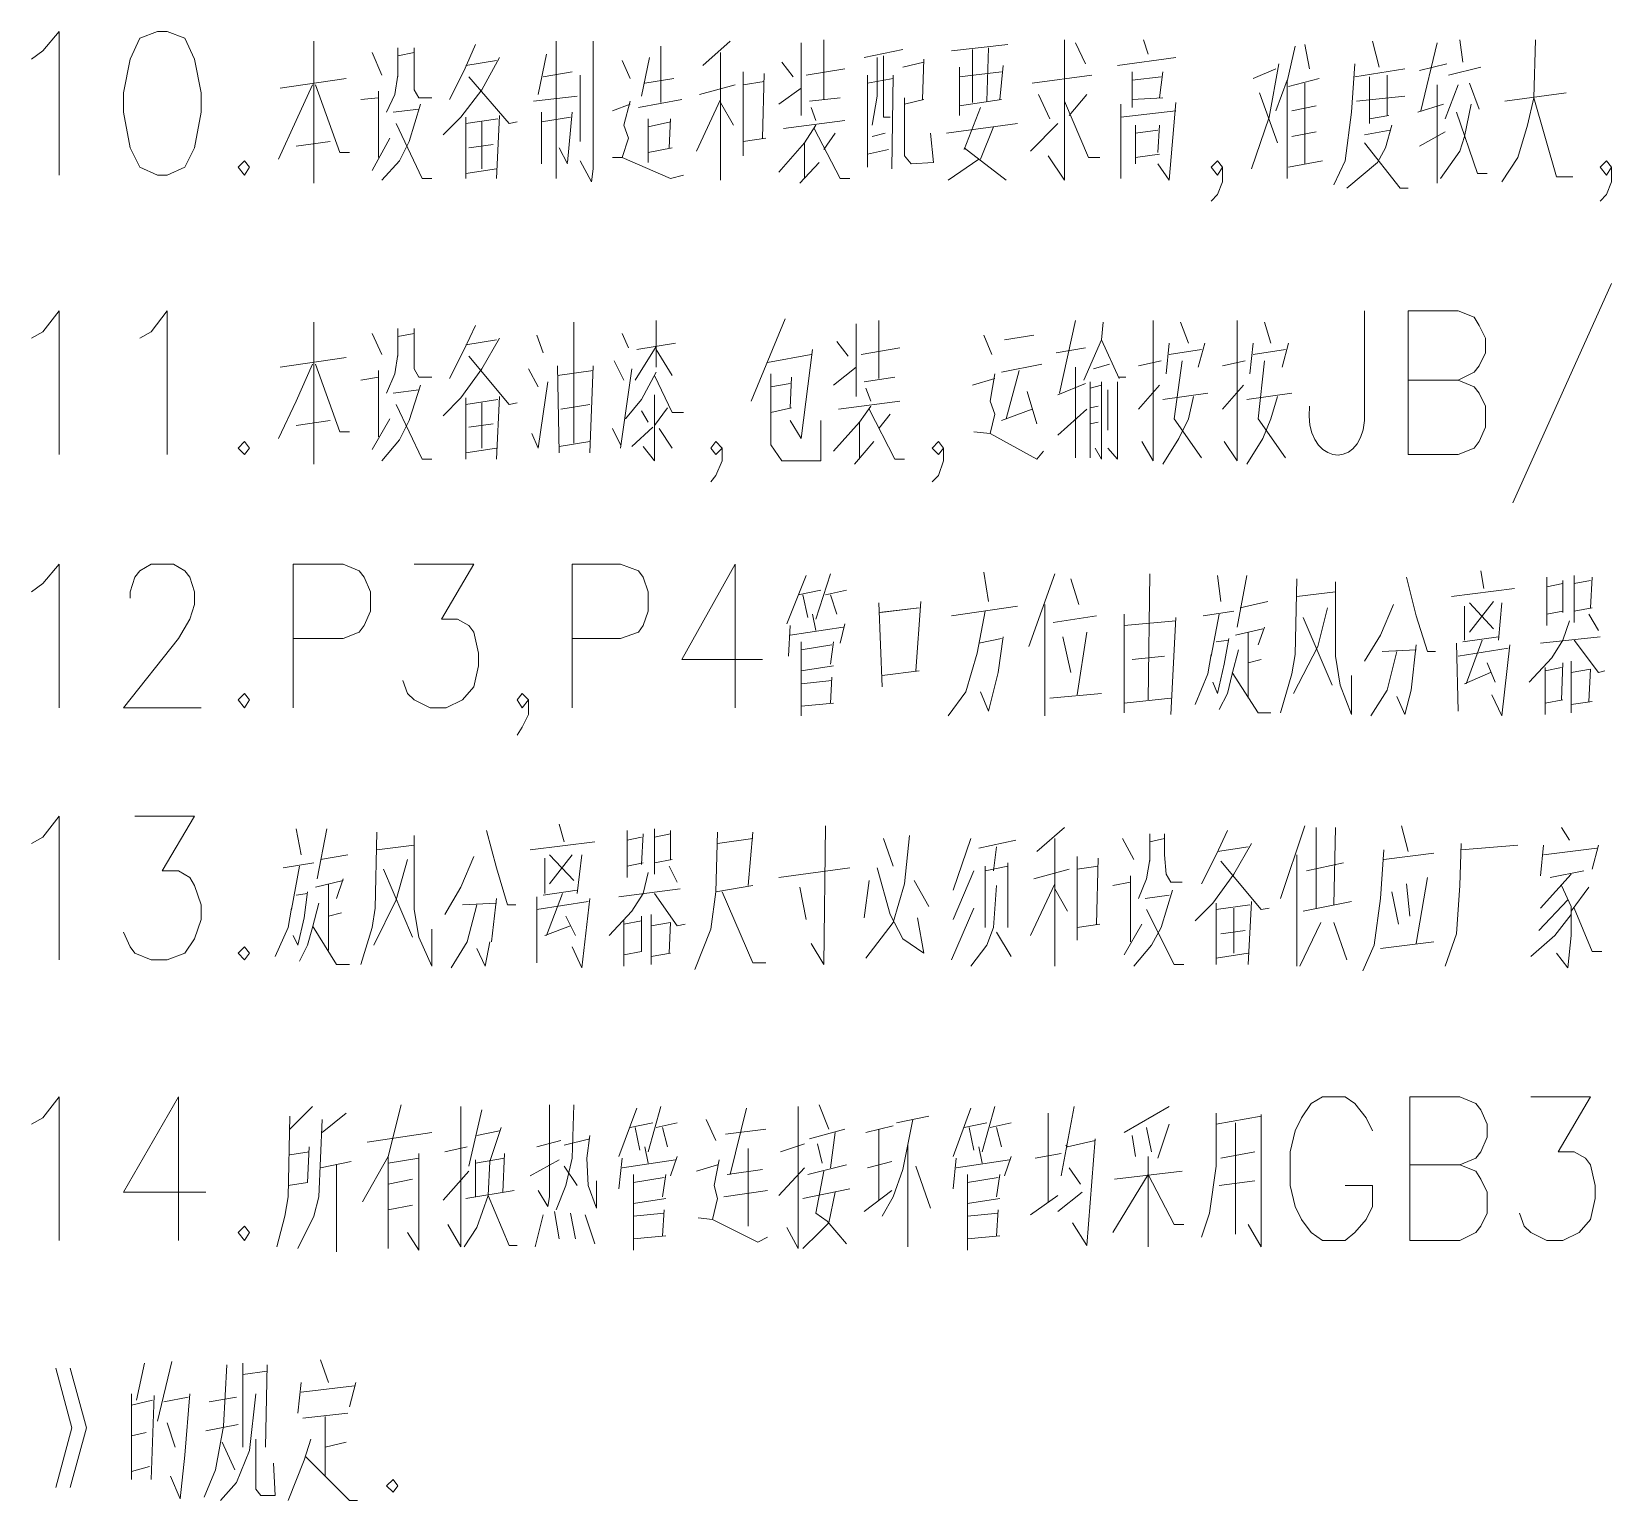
# Model space of a CAD drawing. Header units: millimetres. Extents: x 0 to 1648, y 27 to 2331.
# Drawn here: x 824 to 1000.3, y 1664.9 to 1828.7 of the extents above; entities that cross this region are included whole.
import ezdxf

# ---------------------------------------------------------------- set-up
doc = ezdxf.new("R2010")
doc.units = ezdxf.units.MM
doc.layers.add('1', color=7, linetype='Continuous')

msp = doc.modelspace()

# ---------------------------------------------------------------- linework, layer by layer
at = {"layer": '1', "color": 0, "lineweight": 5}
for points in [[(824.04, 1825.611732), (825.3, 1826.511732), (827.1, 1828.671732), (827.1, 1812.651732)], [(838.08, 1828.671732), (836.1, 1827.951732), (835.02, 1825.611732), (834.3, 1821.831732), (834.3, 1819.671732), (835.02, 1815.711732), (836.1, 1813.551732), (838.08, 1812.651732), (839.16, 1812.651732), (841.14, 1813.551732), (842.22, 1815.711732), (842.94, 1819.671732), (842.94, 1821.831732), (842.22, 1825.611732), (841.14, 1827.951732), (839.16, 1828.671732), (838.08, 1828.671732)], [(855.54, 1827.591732), (855.54, 1811.751732)], [(882.54, 1827.591732), (882.54, 1812.291732)], [(886.68, 1827.591732), (886.68, 1813.371732), (886.5, 1811.931732), (885.24, 1814.271732)], [(898.92, 1824.891732), (901.98, 1827.591732)], [(909.9, 1827.411732), (909.9, 1819.311732)], [(912.42, 1827.771732), (912.42, 1821.111732)], [(939.24, 1827.771732), (939.24, 1812.111732), (937.44, 1814.811732)], [(940.5, 1827.411732), (941.58, 1825.071732)], [(948.06, 1827.771732), (948.6, 1826.151732)], [(973.62, 1827.591732), (974.34, 1824.711732)], [(980.82, 1827.411732), (979.02, 1819.851732)], [(983.34, 1827.771732), (983.7, 1825.251732)], [(991.8, 1827.771732), (991.62, 1821.291732)], [(862.02, 1826.331732), (863.1, 1823.811732)], [(864.9, 1826.871732), (864.9, 1823.631732)], [(864.9, 1825.971732), (866.7, 1826.331732)], [(866.7, 1826.871732), (866.7, 1824.531732), (866.7, 1822.191732), (867.24, 1821.291732), (868.68, 1821.291732)], [(876.24, 1825.791732), (874.26, 1822.191732), (871.92, 1819.131732), (869.94, 1817.151732)], [(873.54, 1827.231732), (872.28, 1824.351732)], [(881.46, 1826.151732), (880.56, 1821.651732)], [(892.98, 1825.791732), (892.08, 1821.471732)], [(894.24, 1827.051732), (894.24, 1820.751732)], [(900.9, 1826.331732), (900.9, 1812.111732)], [(916.92, 1825.791732), (921.24, 1826.691732)], [(918.36, 1825.791732), (918.36, 1821.471732), (917.82, 1818.231732)], [(919.08, 1825.971732), (919.08, 1819.131732)], [(926.64, 1826.511732), (932.94, 1827.231732)], [(928.98, 1820.751732), (928.98, 1826.691732)], [(930.78, 1826.871732), (930.6, 1820.931732)], [(945.18, 1824.891732), (951.66, 1825.791732)], [(964.98, 1827.051732), (964.08, 1823.091732)], [(966.06, 1827.231732), (966.6, 1824.531732)], [(872.28, 1824.351732), (870.66, 1821.111732)], [(872.46, 1824.891732), (875.88, 1825.431732)], [(881.1, 1823.631732), (884.34, 1824.171732)], [(889.92, 1825.431732), (890.82, 1823.451732)], [(903.42, 1824.171732), (903.42, 1814.811732)], [(905.58, 1816.791732), (905.76, 1823.991732)], [(907.74, 1825.251732), (909, 1823.631732)], [(910.44, 1823.811732), (914.76, 1824.531732)], [(921.24, 1824.711732), (923.58, 1825.251732)], [(923.58, 1825.611732), (923.4, 1821.111732)], [(927.54, 1824.711732), (927.54, 1819.311732)], [(927.54, 1823.631732), (932.22, 1824.171732)], [(932.4, 1824.891732), (932.04, 1821.111732)], [(946.8, 1824.171732), (946.8, 1820.211732)], [(950.22, 1824.171732), (949.86, 1821.291732)], [(963.18, 1825.071732), (962.1, 1819.131732), (960.12, 1813.371732)], [(960.3, 1823.451732), (962.82, 1824.531732)], [(971.64, 1825.071732), (971.28, 1819.671732), (970.56, 1814.271732), (969.3, 1811.571732)], [(971.64, 1823.631732), (977.22, 1824.531732)], [(978.84, 1824.351732), (981.9, 1825.071732)], [(982.08, 1823.811732), (985.68, 1824.711732)], [(855.36, 1822.731732), (853.56, 1818.771732), (851.58, 1814.451732)], [(851.76, 1822.371732), (859.14, 1823.451732)], [(855.72, 1822.731732), (858.42, 1815.171732), (859.5, 1815.171732)], [(864.9, 1823.811732), (864.54, 1821.651732), (863.64, 1819.671732)], [(872.82, 1823.631732), (877.32, 1818.411732), (878.22, 1818.591732)], [(885.24, 1823.811732), (885.24, 1816.431732)], [(892.44, 1822.911732), (895.68, 1823.451732)], [(902.52, 1822.731732), (898.56, 1821.651732)], [(905.76, 1823.091732), (903.42, 1822.731732)], [(907.38, 1820.571732), (909.9, 1822.371732)], [(917.28, 1823.811732), (917.28, 1813.551732)], [(917.28, 1822.911732), (920.16, 1823.451732)], [(920.16, 1823.811732), (919.98, 1813.371732)], [(935.64, 1822.911732), (942.3, 1823.811732)], [(946.8, 1823.271732), (950.04, 1823.631732)], [(962.82, 1819.851732), (964.08, 1823.271732), (964.08, 1812.291732)], [(964.26, 1822.551732), (967.68, 1823.451732)], [(966.06, 1822.911732), (966.06, 1813.911732)], [(973.26, 1823.631732), (973.26, 1818.411732)], [(975.24, 1819.311732), (975.24, 1823.811732)], [(980.82, 1822.731732), (980.82, 1811.751732)], [(983.16, 1822.731732), (981.72, 1818.951732)], [(984.42, 1822.911732), (985.5, 1820.031732)], [(862.74, 1821.291732), (860.76, 1821.111732)], [(862.74, 1814.631732), (862.74, 1822.011732)], [(867.42, 1820.571732), (866.16, 1816.431732)], [(880.02, 1820.931732), (884.88, 1821.471732)], [(888.84, 1819.851732), (890.82, 1820.571732)], [(890.82, 1820.931732), (890.1, 1818.231732)], [(891.72, 1820.211732), (896.58, 1821.111732)], [(898.2, 1815.351732), (900.9, 1821.111732)], [(900.9, 1820.751732), (902.34, 1818.231732)], [(910.8, 1820.931732), (914.22, 1821.291732)], [(921.42, 1821.291732), (921.42, 1814.811732), (922.14, 1813.911732)], [(923.58, 1821.111732), (921.42, 1820.571732)], [(932.22, 1821.111732), (927.54, 1820.391732)], [(937.62, 1818.951732), (936.36, 1821.651732)], [(939.24, 1820.931732), (941.94, 1814.631732), (943.2, 1814.631732)], [(941.76, 1821.651732), (939.78, 1819.311732)], [(945.54, 1820.571732), (945.54, 1812.291732)], [(946.8, 1821.111732), (950.22, 1821.291732)], [(951.66, 1820.751732), (950.94, 1812.111732), (949.68, 1813.911732)], [(961.02, 1821.831732), (963, 1816.251732)], [(967.32, 1820.391732), (964.62, 1819.851732)], [(971.82, 1820.931732), (977.22, 1821.471732)], [(978.66, 1819.671732), (981.54, 1820.571732)], [(984.6, 1820.571732), (983.88, 1816.971732), (983.34, 1815.351732), (981.18, 1812.291732)], [(991.62, 1821.291732), (990.9, 1818.231732), (989.82, 1814.631732), (988.02, 1811.931732)], [(995.22, 1821.831732), (988.38, 1820.931732)], [(991.62, 1821.291732), (994.14, 1812.471732), (995.94, 1812.471732)], [(864.36, 1819.671732), (867.24, 1820.031732)], [(872.46, 1819.131732), (872.46, 1812.291732)], [(872.46, 1818.411732), (876.06, 1818.951732)], [(874.26, 1818.591732), (874.26, 1813.371732)], [(876.24, 1819.311732), (875.88, 1812.291732)], [(880.92, 1819.671732), (880.92, 1813.911732)], [(880.92, 1818.591732), (884.16, 1819.131732)], [(884.34, 1819.671732), (883.8, 1814.091732)], [(892.8, 1818.951732), (892.8, 1814.091732)], [(895.32, 1818.591732), (892.8, 1818.051732)], [(895.14, 1815.711732), (895.32, 1818.951732)], [(907.92, 1817.871732), (914.76, 1818.771732)], [(910.98, 1820.211732), (911.52, 1818.771732)], [(919.08, 1819.131732), (919.8, 1819.131732)], [(929.88, 1820.211732), (928.08, 1815.531732)], [(945.54, 1819.131732), (951.66, 1819.851732)], [(973.26, 1818.951732), (975.42, 1819.311732)], [(982.98, 1819.671732), (985.32, 1812.831732), (986.4, 1812.831732)], [(864.72, 1818.411732), (867.6, 1812.291732), (868.68, 1812.291732)], [(890.1, 1818.231732), (890.64, 1816.791732), (889.92, 1814.631732), (895.32, 1812.291732), (896.76, 1812.651732)], [(911.52, 1818.231732), (910.26, 1816.251732), (907.38, 1813.011732)], [(911.34, 1817.871732), (914.22, 1812.291732), (915.3, 1812.291732)], [(913.68, 1817.331732), (912.42, 1815.531732)], [(917.82, 1816.971732), (919.26, 1817.331732)], [(922.14, 1813.911732), (924.66, 1814.091732), (924.3, 1817.331732)], [(926.1, 1817.331732), (934.02, 1818.411732)], [(931.32, 1818.051732), (929.88, 1814.451732)], [(935.46, 1815.351732), (938.52, 1818.411732)], [(947.16, 1818.231732), (947.16, 1813.911732)], [(947.16, 1817.331732), (949.68, 1817.691732)], [(949.86, 1818.231732), (949.68, 1815.171732)], [(964.62, 1816.971732), (967.32, 1817.511732)], [(970.74, 1811.211732), (974.16, 1814.091732), (975.06, 1815.711732), (975.78, 1818.231732)], [(972.72, 1817.151732), (975.6, 1817.691732)], [(978.84, 1815.891732), (981.72, 1817.511732)], [(853.56, 1815.891732), (857.34, 1816.431732)], [(864, 1816.791732), (862.02, 1813.191732)], [(863.1, 1812.111732), (865.08, 1814.271732), (866.16, 1816.431732)], [(872.82, 1815.711732), (875.52, 1816.071732)], [(883.8, 1813.911732), (882.9, 1815.711732)], [(892.8, 1815.171732), (895.5, 1815.711732)], [(903.42, 1816.431732), (905.94, 1816.791732)], [(910.26, 1816.251732), (910.26, 1812.291732)], [(917.28, 1814.991732), (919.62, 1815.531732)], [(928.08, 1815.711732), (932.76, 1812.111732)], [(972.72, 1816.251732), (976.68, 1811.211732), (977.58, 1811.211732)], [(847.8, 1814.271732), (847.08, 1813.551732), (847.8, 1812.651732), (848.34, 1813.551732), (847.8, 1814.271732)], [(875.88, 1813.371732), (872.46, 1812.831732)], [(888.84, 1814.631732), (889.92, 1814.631732)], [(909.72, 1811.751732), (911.88, 1814.091732)], [(929.7, 1814.451732), (926.28, 1812.111732)], [(947.16, 1814.631732), (949.86, 1814.991732)], [(956.88, 1813.551732), (956.34, 1812.651732), (955.62, 1813.551732), (956.34, 1814.271732), (956.88, 1813.551732), (956.88, 1811.931732), (956.34, 1810.491732), (955.62, 1809.771732)], [(964.26, 1813.551732), (968.04, 1814.271732)], [(1000.26, 1813.551732), (999.72, 1812.651732), (999, 1813.551732), (999.72, 1814.271732), (1000.26, 1813.551732), (1000.26, 1811.931732), (999.72, 1810.491732), (999, 1809.771732)], [(1000.26, 1800.591732), (989.28, 1776.111732)], [(824.04, 1794.471732), (825.3, 1795.191732), (827.1, 1797.531732), (827.1, 1781.511732)], [(836.1, 1794.471732), (837.36, 1795.191732), (839.16, 1797.531732), (839.16, 1781.511732)], [(977.58, 1781.511732), (977.58, 1797.531732), (983.16, 1797.531732), (984.96, 1796.811732), (985.5, 1795.911732), (986.22, 1794.471732), (986.22, 1792.851732), (985.5, 1791.411732), (984.96, 1790.691732), (983.16, 1789.791732), (977.58, 1789.791732)], [(855.54, 1796.271732), (855.54, 1780.431732)], [(873.54, 1795.911732), (872.28, 1793.211732)], [(884.52, 1796.271732), (884.52, 1782.771732)], [(893.7, 1796.451732), (893.7, 1791.231732)], [(908.1, 1796.631732), (904.32, 1787.451732)], [(916.02, 1796.091732), (916.02, 1787.991732)], [(918.54, 1796.451732), (918.54, 1789.971732)], [(938.7, 1788.351732), (940.5, 1796.451732)], [(943.56, 1796.271732), (943.38, 1794.291732), (941.4, 1789.791732)], [(949.14, 1796.451732), (949.14, 1780.791732), (947.88, 1782.951732)], [(952.2, 1796.271732), (953.1, 1793.931732)], [(958.5, 1796.451732), (958.5, 1780.791732), (957.06, 1782.951732)], [(961.56, 1796.271732), (962.28, 1793.931732)], [(862.02, 1795.011732), (863.1, 1792.671732)], [(864.9, 1795.551732), (864.9, 1792.491732)], [(864.9, 1794.651732), (866.7, 1795.011732)], [(866.7, 1795.551732), (866.7, 1793.391732), (866.7, 1791.051732), (867.24, 1790.151732), (868.68, 1790.151732)], [(876.24, 1794.471732), (874.26, 1791.051732), (871.92, 1787.811732), (869.94, 1785.831732)], [(872.46, 1793.751732), (875.88, 1794.291732)], [(880.38, 1794.831732), (881.1, 1792.851732)], [(889.92, 1795.011732), (890.64, 1793.391732)], [(891.54, 1793.211732), (895.86, 1793.931732)], [(913.86, 1794.111732), (915.12, 1792.491732)], [(930.24, 1794.831732), (931.14, 1792.671732)], [(932.58, 1794.291732), (935.82, 1794.831732)], [(943.38, 1794.291732), (945.36, 1789.971732)], [(950.94, 1793.931732), (950.58, 1790.511732)], [(954.9, 1793.931732), (954.18, 1791.231732)], [(960.3, 1793.931732), (959.94, 1790.511732)], [(964.26, 1793.931732), (963.54, 1791.231732)], [(851.76, 1791.231732), (859.14, 1792.311732)], [(864.9, 1792.671732), (864.54, 1790.511732), (863.64, 1788.351732)], [(872.28, 1793.211732), (870.66, 1789.971732)], [(872.82, 1792.491732), (877.32, 1787.091732), (878.22, 1787.271732)], [(893.7, 1793.571732), (891.36, 1789.791732)], [(893.7, 1793.211732), (895.5, 1790.331732)], [(906.12, 1791.771732), (910.98, 1792.671732)], [(911.16, 1793.211732), (909.9, 1783.311732), (908.64, 1785.291732)], [(916.56, 1792.671732), (920.88, 1793.391732)], [(938.34, 1792.851732), (941.58, 1793.391732)], [(950.94, 1792.671732), (954.54, 1793.211732)], [(960.3, 1792.671732), (963.9, 1793.211732)], [(855.36, 1791.591732), (853.56, 1787.451732), (851.58, 1783.311732)], [(855.72, 1791.591732), (858.42, 1784.031732), (859.5, 1784.031732)], [(862.74, 1783.491732), (862.74, 1790.871732)], [(879.48, 1791.051732), (880.56, 1789.071732)], [(882.72, 1791.411732), (882.9, 1781.691732)], [(882.72, 1790.331732), (886.68, 1790.871732)], [(886.68, 1791.411732), (886.32, 1781.691732)], [(889.02, 1791.951732), (890.1, 1789.791732)], [(891, 1791.051732), (889.74, 1782.231732)], [(893.7, 1790.691732), (892.08, 1787.631732), (890.28, 1785.471732)], [(906.48, 1790.511732), (906.48, 1782.591732), (907.74, 1780.791732), (912.06, 1780.791732), (912.06, 1785.291732)], [(913.5, 1789.251732), (916.02, 1791.231732)], [(931.5, 1790.511732), (930.96, 1787.451732), (931.5, 1786.011732), (930.96, 1783.851732)], [(932.22, 1790.691732), (936.72, 1791.591732)], [(934.2, 1790.871732), (932.76, 1785.471732)], [(940.5, 1791.231732), (940.5, 1781.151732)], [(942.48, 1791.051732), (944.28, 1791.591732)], [(947.52, 1791.411732), (950.04, 1791.951732)], [(952.38, 1791.951732), (951.48, 1785.471732), (954.54, 1781.151732)], [(956.88, 1791.411732), (959.4, 1791.951732)], [(961.56, 1791.951732), (960.84, 1785.471732), (963.9, 1781.151732)], [(862.74, 1790.151732), (860.76, 1789.791732)], [(864.36, 1788.351732), (867.24, 1788.711732)], [(867.42, 1789.251732), (866.16, 1785.291732)], [(879.84, 1783.851732), (880.56, 1782.231732), (881.64, 1789.611732)], [(893.52, 1790.331732), (895.5, 1786.191732), (896.76, 1786.191732)], [(906.48, 1789.071732), (908.64, 1789.431732)], [(908.64, 1786.731732), (908.82, 1790.151732)], [(916.92, 1789.611732), (920.34, 1790.151732)], [(917.1, 1788.891732), (917.64, 1787.451732)], [(928.98, 1789.251732), (931.5, 1789.971732)], [(938.52, 1788.171732), (941.58, 1789.431732)], [(942.12, 1789.611732), (942.12, 1781.151732)], [(942.12, 1788.891732), (943.38, 1789.251732)], [(943.38, 1789.611732), (943.38, 1780.971732), (942.66, 1782.231732)], [(945.18, 1789.611732), (945.18, 1780.971732), (944.1, 1782.231732)], [(944.1, 1788.711732), (944.1, 1784.211732)], [(945.36, 1790.151732), (946.08, 1790.151732)], [(947.52, 1786.551732), (949.86, 1789.251732)], [(956.88, 1786.551732), (959.22, 1789.251732)], [(983.16, 1789.791732), (984.96, 1789.071732), (985.5, 1788.351732), (986.22, 1786.911732), (986.22, 1784.571732), (985.5, 1782.951732), (984.96, 1782.231732), (983.16, 1781.511732), (977.58, 1781.511732)], [(864.72, 1787.091732), (867.6, 1780.971732), (868.68, 1780.971732)], [(872.46, 1787.811732), (872.46, 1780.971732)], [(872.46, 1787.091732), (876.06, 1787.631732)], [(874.26, 1787.271732), (874.26, 1782.231732)], [(876.24, 1787.991732), (875.88, 1780.971732)], [(883.08, 1786.551732), (886.32, 1787.091732)], [(893.52, 1788.171732), (893.52, 1780.791732), (892.26, 1782.411732)], [(917.64, 1786.911732), (916.38, 1785.111732), (913.5, 1781.871732)], [(914.04, 1786.551732), (920.88, 1787.451732)], [(935.1, 1788.531732), (936.18, 1784.931732)], [(942.12, 1786.731732), (943.02, 1786.911732)], [(950.22, 1787.631732), (955.26, 1788.351732)], [(953.64, 1787.991732), (953.1, 1785.471732), (952.02, 1783.311732), (950.22, 1780.431732)], [(959.58, 1787.631732), (964.62, 1788.351732)], [(963, 1787.991732), (962.28, 1785.471732), (961.38, 1783.311732), (959.58, 1780.431732)], [(853.56, 1784.751732), (857.34, 1785.291732)], [(864, 1785.471732), (862.02, 1782.051732)], [(863.1, 1780.791732), (865.08, 1783.131732), (866.16, 1785.291732)], [(892.08, 1786.371732), (892.8, 1785.111732)], [(894.96, 1786.731732), (893.52, 1784.751732)], [(906.48, 1786.191732), (908.82, 1786.731732)], [(916.38, 1785.111732), (916.38, 1780.971732)], [(917.46, 1786.551732), (920.34, 1780.971732), (921.42, 1780.971732)], [(919.8, 1786.011732), (918.54, 1784.391732)], [(932.22, 1785.291732), (935.64, 1786.551732)], [(938.52, 1783.671732), (941.76, 1786.551732)], [(942.12, 1784.931732), (943.02, 1785.111732)], [(872.82, 1784.571732), (875.52, 1784.931732)], [(888.84, 1784.391732), (889.74, 1782.591732)], [(893.34, 1784.571732), (891, 1782.411732)], [(894.06, 1784.391732), (895.5, 1782.231732)], [(929.16, 1784.031732), (930.96, 1783.851732), (936.18, 1780.971732), (936.9, 1781.871732)], [(847.8, 1782.951732), (847.08, 1782.231732), (847.8, 1781.511732), (848.34, 1782.231732), (847.8, 1782.951732)], [(875.88, 1782.231732), (872.46, 1781.691732)], [(882.9, 1782.411732), (886.32, 1782.951732)], [(901.08, 1782.231732), (900.36, 1781.511732), (899.82, 1782.231732), (900.36, 1782.951732), (901.08, 1782.231732), (901.08, 1780.791732), (900.36, 1779.171732), (899.82, 1778.451732)], [(915.84, 1780.431732), (918, 1782.951732)], [(925.74, 1782.231732), (925.2, 1781.511732), (924.48, 1782.231732), (925.2, 1782.951732), (925.74, 1782.231732), (925.74, 1780.791732), (925.2, 1779.171732), (924.48, 1778.451732)], [(824.04, 1766.211732), (825.3, 1767.111732), (827.1, 1769.271732), (827.1, 1753.251732)], [(835.02, 1765.491732), (835.02, 1766.211732), (835.56, 1767.831732), (836.1, 1768.551732), (837.36, 1769.271732), (839.88, 1769.271732), (841.14, 1768.551732), (841.68, 1767.831732), (842.22, 1766.211732), (842.22, 1764.771732), (841.68, 1763.151732), (840.42, 1760.991732), (834.3, 1753.251732), (842.94, 1753.251732)], [(853.2, 1753.251732), (853.2, 1769.271732), (858.78, 1769.271732), (860.58, 1768.551732), (861.12, 1767.831732), (861.84, 1766.211732), (861.84, 1764.051732), (861.12, 1762.431732), (860.58, 1761.711732), (858.78, 1760.991732), (853.2, 1760.991732)], [(866.7, 1769.271732), (873.36, 1769.271732), (869.76, 1763.151732), (871.56, 1763.151732), (872.82, 1762.431732), (873.36, 1761.711732), (873.9, 1759.371732), (873.9, 1757.931732), (873.36, 1755.591732), (872.1, 1754.151732), (870.3, 1753.251732), (868.5, 1753.251732), (866.7, 1754.151732), (865.98, 1754.871732), (865.44, 1756.311732)], [(884.34, 1753.251732), (884.34, 1769.271732), (889.74, 1769.271732), (891.72, 1768.551732), (892.26, 1767.831732), (892.8, 1766.211732), (892.8, 1764.051732), (892.26, 1762.431732), (891.72, 1761.711732), (889.74, 1760.991732), (884.34, 1760.991732)], [(902.52, 1769.271732), (896.58, 1758.651732), (905.58, 1758.651732)], [(902.52, 1769.271732), (902.52, 1753.251732)], [(910.44, 1768.011732), (908.28, 1762.611732)], [(913.14, 1768.191732), (911.52, 1763.151732)], [(930.24, 1768.371732), (930.78, 1765.131732)], [(938.16, 1768.191732), (935.28, 1760.091732)], [(939.96, 1767.651732), (940.86, 1764.771732)], [(948.78, 1768.191732), (948.6, 1754.151732)], [(956.34, 1768.011732), (956.7, 1765.131732)], [(959.58, 1768.011732), (958.5, 1762.251732)], [(965.16, 1767.651732), (964.98, 1759.191732), (964.62, 1757.031732), (963.36, 1752.711732)], [(977.4, 1767.831732), (978.48, 1763.511732)], [(985.68, 1768.551732), (986.04, 1766.571732)], [(993.06, 1767.831732), (993.06, 1762.431732)], [(996.12, 1762.791732), (996.12, 1768.011732)], [(998.1, 1767.831732), (997.92, 1764.411732)], [(909.54, 1765.851732), (912.06, 1766.391732)], [(910.62, 1763.331732), (910.08, 1765.851732)], [(912.6, 1765.851732), (914.94, 1766.391732)], [(913.14, 1765.851732), (913.86, 1763.691732)], [(965.16, 1765.671732), (969.48, 1766.211732)], [(969.48, 1767.291732), (969.48, 1759.011732), (970.02, 1755.771732), (971.28, 1752.531732), (971.28, 1756.851732)], [(982.44, 1765.671732), (989.46, 1766.571732)], [(993.06, 1766.751732), (994.86, 1767.111732)], [(994.86, 1767.471732), (994.86, 1763.871732)], [(996.12, 1767.111732), (997.92, 1767.471732)], [(918.54, 1764.951732), (918.9, 1755.591732)], [(918.54, 1763.871732), (923.04, 1764.411732)], [(918.72, 1763.871732), (923.04, 1764.411732)], [(922.68, 1757.391732), (923.22, 1765.131732)], [(930.42, 1764.051732), (929.52, 1759.371732), (928.26, 1755.051732), (926.28, 1752.351732)], [(926.64, 1763.511732), (934.02, 1764.591732)], [(937.08, 1764.771732), (937.08, 1752.351732)], [(954.72, 1763.511732), (958.14, 1764.051732)], [(958.86, 1764.411732), (961.92, 1765.131732)], [(964.8, 1754.871732), (967.5, 1760.091732), (968.58, 1764.411732)], [(975.96, 1764.771732), (974.52, 1761.351732), (972.72, 1758.471732)], [(983.88, 1764.591732), (983.88, 1760.811732)], [(987.12, 1765.131732), (984.42, 1761.711732)], [(984.42, 1764.951732), (987.12, 1762.071732)], [(987.66, 1760.811732), (988.02, 1764.951732)], [(994.86, 1764.051732), (993.06, 1763.691732)], [(996.12, 1764.051732), (998.1, 1764.411732)], [(908.64, 1762.431732), (908.46, 1759.011732)], [(908.64, 1761.351732), (914.58, 1762.251732)], [(911.16, 1763.691732), (911.52, 1761.891732)], [(914.76, 1762.611732), (914.22, 1760.451732)], [(937.98, 1762.791732), (942.84, 1763.511732)], [(945.9, 1763.691732), (945.9, 1752.711732)], [(945.9, 1762.431732), (951.66, 1762.971732)], [(951.66, 1763.331732), (951.12, 1752.531732)], [(956.52, 1763.691732), (955.62, 1759.011732)], [(961.56, 1762.251732), (960.84, 1760.271732)], [(965.88, 1763.331732), (969.12, 1755.771732)], [(978.48, 1763.511732), (979.74, 1759.551732), (980.64, 1759.551732)], [(995.58, 1762.971732), (994.86, 1760.811732), (993.6, 1758.831732), (991.08, 1756.131732)], [(997.74, 1763.691732), (998.82, 1761.891732)], [(909.9, 1760.631732), (909.9, 1752.351732)], [(913.5, 1760.631732), (913.14, 1758.111732)], [(929.7, 1760.451732), (932.22, 1760.991732)], [(932.4, 1761.171732), (931.86, 1757.211732), (930.78, 1752.891732), (929.88, 1755.051732)], [(939.06, 1761.171732), (939.96, 1757.211732)], [(941.76, 1761.711732), (940.68, 1754.691732)], [(957.6, 1760.991732), (957.06, 1758.111732), (956.34, 1754.871732), (955.8, 1756.131732)], [(956.16, 1760.631732), (957.6, 1760.811732)], [(958.32, 1761.351732), (961.38, 1762.071732)], [(959.76, 1761.711732), (959.76, 1755.051732)], [(982.98, 1760.451732), (983.16, 1752.891732)], [(983.7, 1760.631732), (987.66, 1761.171732)], [(985.86, 1760.811732), (984.06, 1755.951732)], [(992.34, 1760.451732), (999, 1761.171732)], [(996.12, 1760.811732), (998.82, 1757.211732), (999.54, 1757.391732)], [(909.9, 1759.731732), (913.32, 1760.271732)], [(946.8, 1758.651732), (950.4, 1759.011732)], [(955.62, 1759.191732), (955.26, 1757.031732)], [(958.68, 1759.731732), (957.96, 1757.031732), (957.42, 1754.871732), (956.52, 1753.071732)], [(976.32, 1759.551732), (975.24, 1755.231732), (973.44, 1752.351732)], [(974.7, 1759.551732), (978.48, 1759.731732)], [(978.48, 1760.271732), (977.94, 1755.231732)], [(983.16, 1759.011732), (988.74, 1759.911732)], [(988.92, 1760.271732), (988.02, 1752.351732), (986.94, 1754.691732)], [(909.9, 1757.391732), (913.5, 1757.931732)], [(918.9, 1756.851732), (923.04, 1757.391732)], [(955.26, 1757.031732), (953.82, 1753.611732)], [(957.96, 1757.211732), (960.84, 1752.711732), (962.28, 1752.711732)], [(959.76, 1758.291732), (961.2, 1758.651732)], [(983.88, 1755.951732), (986.76, 1757.211732)], [(986.4, 1758.291732), (987.3, 1756.131732)], [(992.88, 1757.391732), (994.68, 1757.751732)], [(992.88, 1757.751732), (992.88, 1752.531732)], [(994.86, 1758.291732), (994.68, 1754.151732)], [(995.76, 1752.711732), (995.76, 1758.471732)], [(997.74, 1753.971732), (997.92, 1757.571732), (995.76, 1757.211732)], [(913.32, 1756.311732), (909.9, 1755.951732)], [(913.32, 1756.671732), (913.14, 1753.791732)], [(977.94, 1755.231732), (977.22, 1752.531732), (976.32, 1754.511732)], [(847.8, 1754.871732), (847.08, 1754.151732), (847.8, 1753.251732), (848.34, 1754.151732), (847.8, 1754.871732)], [(879.48, 1754.151732), (878.76, 1753.251732), (878.22, 1754.151732), (878.76, 1754.871732), (879.48, 1754.151732), (879.48, 1752.531732), (878.76, 1751.091732), (878.22, 1750.191732)], [(913.5, 1753.791732), (909.9, 1753.431732)], [(937.62, 1754.331732), (943.38, 1754.871732)], [(951.12, 1754.331732), (945.9, 1753.791732)], [(959.76, 1755.051732), (959.76, 1754.331732)], [(992.88, 1753.791732), (994.86, 1754.151732)], [(995.76, 1753.611732), (998.1, 1753.971732)], [(824.04, 1738.131732), (825.3, 1738.851732), (827.1, 1741.191732), (827.1, 1725.171732)], [(835.56, 1741.191732), (842.22, 1741.191732), (838.62, 1735.071732), (840.42, 1735.071732), (841.68, 1734.351732), (842.22, 1733.451732), (842.94, 1731.291732), (842.94, 1729.671732), (842.22, 1727.511732), (841.14, 1725.891732), (839.16, 1725.171732), (837.36, 1725.171732), (835.56, 1725.891732), (835.02, 1726.611732), (834.3, 1728.231732)], [(853.56, 1739.751732), (854.1, 1736.871732)], [(856.98, 1739.751732), (855.9, 1734.171732)], [(862.56, 1739.391732), (862.38, 1730.931732), (862.02, 1728.771732), (860.76, 1724.631732)], [(874.8, 1739.571732), (875.88, 1735.431732)], [(882.9, 1740.291732), (883.44, 1738.311732)], [(890.46, 1739.571732), (890.46, 1734.351732)], [(893.52, 1734.711732), (893.52, 1739.751732)], [(895.32, 1739.571732), (895.32, 1736.331732)], [(900.54, 1739.391732), (900.36, 1732.731732), (899.82, 1728.591732), (898.02, 1724.091732)], [(903.96, 1733.451732), (904.5, 1739.391732)], [(912.6, 1740.111732), (912.42, 1724.631732), (910.98, 1726.971732)], [(936.18, 1737.231732), (939.24, 1739.931732)], [(957.42, 1739.571732), (956.16, 1736.871732)], [(966.06, 1740.111732), (963.36, 1732.011732)], [(967.32, 1739.931732), (967.32, 1730.931732)], [(969.3, 1731.291732), (969.48, 1739.931732)], [(976.86, 1740.111732), (977.58, 1737.231732)], [(994.68, 1739.931732), (995.58, 1738.491732)], [(862.56, 1737.411732), (866.7, 1737.951732)], [(866.7, 1739.031732), (866.7, 1730.751732), (867.24, 1727.691732), (868.68, 1724.451732), (868.68, 1728.591732)], [(879.66, 1737.411732), (886.86, 1738.311732)], [(890.46, 1738.491732), (892.08, 1738.851732)], [(892.26, 1739.211732), (892.08, 1735.791732)], [(893.52, 1738.851732), (895.32, 1739.211732)], [(904.5, 1738.671732), (900.54, 1738.131732)], [(921.96, 1739.031732), (921.42, 1733.631732), (920.16, 1729.311732), (917.1, 1725.351732)], [(919.08, 1738.671732), (920.16, 1735.611732)], [(928.8, 1738.671732), (926.82, 1732.911732)], [(929.7, 1737.591732), (933.84, 1738.491732)], [(931.68, 1737.771732), (931.32, 1735.071732)], [(938.16, 1738.671732), (938.16, 1724.451732)], [(945.72, 1738.671732), (946.98, 1736.331732)], [(948.78, 1739.211732), (948.78, 1736.151732)], [(948.78, 1738.311732), (950.4, 1738.671732)], [(950.4, 1739.211732), (950.4, 1736.871732), (950.58, 1734.711732), (951.12, 1733.811732), (952.38, 1733.811732)], [(960.12, 1738.131732), (958.14, 1734.711732), (955.8, 1731.471732), (953.82, 1729.491732)], [(956.34, 1737.231732), (959.76, 1737.771732)], [(983.52, 1738.131732), (983.34, 1733.451732), (982.98, 1728.051732), (981.72, 1724.451732)], [(983.52, 1737.411732), (989.82, 1737.951732)], [(992.7, 1737.951732), (992.34, 1734.531732)], [(992.7, 1736.871732), (998.64, 1737.591732)], [(998.82, 1737.951732), (998.1, 1735.251732)], [(852.12, 1735.431732), (855.54, 1735.971732)], [(856.26, 1736.331732), (859.32, 1736.871732)], [(862.2, 1726.791732), (864.72, 1731.831732), (865.98, 1736.331732)], [(873.36, 1736.691732), (871.92, 1733.271732), (870.12, 1730.211732)], [(881.28, 1736.511732), (881.28, 1732.551732)], [(881.82, 1736.871732), (884.52, 1733.991732)], [(884.34, 1736.871732), (881.82, 1733.631732)], [(884.88, 1732.551732), (885.42, 1736.871732)], [(892.26, 1735.971732), (890.46, 1735.611732)], [(893.52, 1735.971732), (895.5, 1736.331732)], [(932.94, 1735.971732), (932.94, 1728.771732)], [(940.68, 1736.691732), (940.68, 1727.331732)], [(942.84, 1729.131732), (943.02, 1736.511732)], [(948.78, 1736.331732), (948.42, 1734.171732), (947.52, 1732.011732)], [(956.16, 1736.871732), (954.54, 1733.631732)], [(956.7, 1736.151732), (961.2, 1730.751732), (962.1, 1730.931732)], [(965.16, 1736.871732), (965.16, 1724.451732)], [(966.24, 1735.071732), (970.38, 1735.971732)], [(974.88, 1737.411732), (974.52, 1732.011732), (973.8, 1726.791732), (972.54, 1723.911732)], [(974.88, 1736.331732), (980.46, 1737.051732)], [(853.92, 1735.611732), (853.02, 1730.751732)], [(858.78, 1734.171732), (858.06, 1732.011732)], [(863.28, 1735.251732), (866.52, 1727.691732)], [(875.88, 1735.431732), (877.14, 1731.291732), (878.04, 1731.291732)], [(892.8, 1734.891732), (892.26, 1732.551732), (891, 1730.571732), (888.48, 1727.871732)], [(895.14, 1735.611732), (896.04, 1733.811732)], [(907.38, 1734.351732), (915.3, 1735.431732)], [(918.36, 1735.431732), (919.8, 1730.211732), (921.24, 1727.511732), (923.58, 1725.891732), (922.86, 1729.851732)], [(929.16, 1735.071732), (926.82, 1729.671732)], [(930.42, 1735.611732), (930.42, 1728.771732)], [(930.42, 1735.071732), (932.94, 1735.611732)], [(939.78, 1735.251732), (935.82, 1734.171732)], [(943.02, 1735.611732), (940.68, 1735.251732)], [(946.62, 1727.151732), (946.62, 1734.531732)], [(978.48, 1726.971732), (979.74, 1734.351732)], [(995.76, 1734.711732), (992.34, 1730.931732)], [(993.42, 1734.351732), (997.2, 1735.071732)], [(854.82, 1732.731732), (854.46, 1729.851732), (853.74, 1726.791732), (853.2, 1727.871732)], [(853.56, 1732.371732), (854.82, 1732.551732)], [(855.72, 1733.271732), (858.78, 1733.991732)], [(857.16, 1733.631732), (857.16, 1726.971732)], [(881.1, 1732.371732), (884.88, 1732.911732)], [(883.26, 1732.551732), (881.46, 1727.871732)], [(889.56, 1732.191732), (896.4, 1733.091732)], [(893.52, 1732.551732), (896.04, 1728.951732), (896.94, 1729.131732)], [(900.36, 1732.731732), (904.5, 1733.451732)], [(901.08, 1732.731732), (904.5, 1724.811732), (905.94, 1724.811732)], [(910.44, 1729.671732), (909.72, 1733.271732)], [(917.46, 1733.991732), (916.92, 1729.851732)], [(922.5, 1733.991732), (924.12, 1731.111732)], [(931.68, 1733.451732), (931.32, 1728.771732), (930.6, 1726.791732), (928.8, 1724.451732)], [(935.46, 1727.871732), (938.16, 1733.631732)], [(938.16, 1733.091732), (939.6, 1730.571732)], [(946.62, 1733.811732), (944.64, 1733.451732)], [(948.24, 1732.011732), (950.94, 1732.371732)], [(951.3, 1732.911732), (950.04, 1728.771732)], [(975.78, 1732.731732), (976.5, 1729.131732)], [(977.4, 1733.631732), (977.76, 1730.031732)], [(994.68, 1733.451732), (995.76, 1731.111732)], [(995.76, 1730.571732), (997.74, 1733.271732)], [(853.02, 1730.931732), (852.66, 1728.771732)], [(856.08, 1731.471732), (855.36, 1728.771732), (854.82, 1726.791732), (853.92, 1724.991732)], [(873.72, 1731.291732), (872.64, 1727.151732), (870.84, 1724.271732)], [(872.1, 1731.291732), (875.88, 1731.471732)], [(875.88, 1732.011732), (875.34, 1727.151732)], [(880.38, 1732.191732), (880.38, 1724.811732)], [(880.38, 1730.751732), (886.14, 1731.651732)], [(886.32, 1732.011732), (885.42, 1724.271732), (884.34, 1726.611732)], [(929.16, 1730.931732), (926.64, 1725.171732)], [(948.42, 1730.751732), (951.48, 1724.631732), (952.56, 1724.631732)], [(956.16, 1731.471732), (956.16, 1724.631732)], [(956.16, 1730.751732), (959.94, 1731.291732)], [(958.14, 1730.931732), (958.14, 1725.891732)], [(960.12, 1731.651732), (959.76, 1724.631732)], [(965.88, 1730.571732), (971.28, 1731.651732)], [(995.4, 1731.831732), (992.16, 1728.411732)], [(995.76, 1731.111732), (995.76, 1727.871732), (995.4, 1724.271732), (994.14, 1725.891732)], [(996.12, 1730.931732), (998.1, 1726.071732), (999.18, 1726.071732)], [(852.66, 1728.771732), (851.22, 1725.531732)], [(855.36, 1728.951732), (858.06, 1724.631732), (859.5, 1724.631732)], [(857.16, 1730.031732), (858.6, 1730.391732)], [(881.28, 1727.871732), (884.16, 1728.951732)], [(883.62, 1730.031732), (884.7, 1727.871732)], [(890.1, 1729.131732), (892.08, 1729.491732)], [(890.1, 1729.491732), (890.1, 1724.451732)], [(892.08, 1730.031732), (892.08, 1726.071732)], [(893.16, 1724.631732), (893.16, 1730.211732)], [(895.14, 1725.891732), (895.32, 1729.311732), (893.16, 1728.951732)], [(940.68, 1728.771732), (943.2, 1729.131732)], [(947.88, 1729.131732), (945.9, 1725.711732)], [(946.98, 1724.451732), (948.96, 1726.791732), (950.04, 1728.771732)], [(967.86, 1729.311732), (965.52, 1724.451732)], [(969.3, 1729.311732), (970.74, 1725.171732)], [(995.76, 1730.211732), (993.96, 1727.871732), (991.26, 1725.531732)], [(857.16, 1726.971732), (857.16, 1726.251732)], [(875.16, 1727.151732), (874.62, 1724.451732), (873.72, 1726.431732)], [(931.68, 1728.231732), (933.3, 1725.531732)], [(956.7, 1728.051732), (959.4, 1728.411732)], [(974.52, 1726.431732), (980.46, 1727.151732)], [(847.8, 1726.611732), (847.08, 1725.891732), (847.8, 1725.171732), (848.34, 1725.891732), (847.8, 1726.611732)], [(890.1, 1725.711732), (892.08, 1726.071732)], [(893.16, 1725.531732), (895.32, 1725.891732)], [(959.76, 1725.891732), (956.16, 1725.351732)], [(824.04, 1706.811732), (825.3, 1707.531732), (827.1, 1709.871732), (827.1, 1693.851732)], [(840.42, 1709.871732), (834.3, 1699.251732), (843.48, 1699.251732)], [(840.42, 1709.871732), (840.42, 1693.851732)], [(973.62, 1706.091732), (972.9, 1707.531732), (971.64, 1709.151732), (970.56, 1709.871732), (968.04, 1709.871732), (966.78, 1709.151732), (965.7, 1707.531732), (964.98, 1706.091732), (964.44, 1703.751732), (964.44, 1699.971732), (964.98, 1697.631732), (965.7, 1696.191732), (966.78, 1694.751732), (968.04, 1693.851732), (970.56, 1693.851732), (971.64, 1694.751732), (972.9, 1696.191732), (973.62, 1697.631732), (973.62, 1699.971732), (970.56, 1699.971732)], [(977.76, 1693.851732), (977.76, 1709.871732), (983.34, 1709.871732), (985.14, 1709.151732), (985.68, 1708.431732), (986.4, 1706.811732), (986.4, 1705.371732), (985.68, 1703.751732), (985.14, 1703.031732), (983.34, 1702.311732), (977.76, 1702.311732)], [(991.26, 1709.871732), (997.92, 1709.871732), (994.32, 1703.751732), (996.12, 1703.751732), (997.38, 1703.031732), (997.92, 1702.311732), (998.46, 1699.971732), (998.46, 1698.531732), (997.92, 1696.191732), (996.66, 1694.751732), (994.86, 1693.851732), (993.06, 1693.851732), (991.26, 1694.751732), (990.54, 1695.471732), (990, 1696.911732)], [(852.84, 1707.711732), (852.66, 1698.711732), (852.3, 1696.551732), (851.4, 1693.131732)], [(855.36, 1708.791732), (852.84, 1706.271732)], [(859.14, 1708.071732), (856.44, 1705.911732)], [(865.26, 1708.971732), (863.82, 1703.211732), (860.94, 1698.171732)], [(871.92, 1708.791732), (871.92, 1693.131732), (870.48, 1695.651732)], [(874.26, 1708.431732), (872.82, 1702.131732)], [(881.82, 1708.971732), (881.82, 1698.711732), (881.64, 1697.631732), (880.56, 1699.431732)], [(884.52, 1708.971732), (884.34, 1703.031732), (883.62, 1699.971732), (882.54, 1697.271732)], [(891.54, 1708.611732), (889.56, 1703.211732)], [(894.24, 1708.791732), (892.8, 1703.751732)], [(903.78, 1708.611732), (901.98, 1701.231732)], [(909.54, 1708.791732), (909.54, 1692.951732), (908.28, 1695.291732)], [(911.88, 1708.971732), (912.96, 1706.271732)], [(920.52, 1706.991732), (924.12, 1707.711732)], [(928.8, 1708.611732), (926.82, 1703.211732)], [(931.5, 1708.791732), (930.06, 1703.751732)], [(937.44, 1708.071732), (937.44, 1698.171732)], [(940.32, 1708.791732), (938.88, 1701.051732)], [(950.94, 1708.791732), (945.9, 1705.911732)], [(954.54, 1694.211732), (955.44, 1696.911732), (956.16, 1702.131732), (956.16, 1708.071732)], [(956.16, 1706.811732), (961.2, 1707.711732)], [(961.2, 1707.891732), (961.2, 1693.131732), (959.76, 1695.651732)], [(856.44, 1707.351732), (856.08, 1698.711732), (855.54, 1696.551732), (853.74, 1692.951732)], [(861.48, 1704.831732), (868.68, 1705.911732)], [(873.72, 1705.551732), (876.24, 1706.091732)], [(876.42, 1706.451732), (875.16, 1702.671732)], [(890.82, 1706.451732), (893.34, 1706.991732)], [(891.9, 1703.931732), (891.36, 1706.451732)], [(893.7, 1706.451732), (896.04, 1706.991732)], [(894.42, 1706.451732), (894.96, 1704.291732)], [(899.28, 1707.351732), (900.36, 1705.011732)], [(901.44, 1705.731732), (905.94, 1706.271732)], [(910.8, 1705.191732), (914.76, 1706.271732)], [(913.68, 1705.911732), (913.14, 1701.951732)], [(917.1, 1705.911732), (920.16, 1706.631732)], [(918.54, 1698.351732), (918.54, 1706.271732)], [(922.32, 1707.351732), (921.24, 1701.771732), (920.16, 1698.711732), (918.9, 1696.551732)], [(928.08, 1706.451732), (930.6, 1706.991732)], [(929.16, 1703.931732), (928.62, 1706.451732)], [(930.96, 1706.451732), (933.3, 1706.991732)], [(931.68, 1706.451732), (932.22, 1704.291732)], [(948.42, 1706.451732), (948.96, 1703.751732)], [(950.94, 1706.811732), (949.68, 1703.031732)], [(958.32, 1694.571732), (958.32, 1706.991732)], [(855, 1704.291732), (854.82, 1700.331732)], [(870.12, 1703.751732), (872.64, 1704.291732)], [(880.38, 1704.291732), (883.08, 1705.011732)], [(883.44, 1704.471732), (886.32, 1705.191732)], [(886.32, 1705.551732), (885.96, 1703.031732), (886.14, 1699.971732)], [(892.44, 1704.291732), (892.8, 1702.491732)], [(903.96, 1704.111732), (903.96, 1695.471732)], [(910.26, 1704.651732), (907.56, 1703.751732)], [(912.24, 1702.491732), (911.7, 1704.651732)], [(921.78, 1693.131732), (921.78, 1704.471732)], [(929.7, 1704.291732), (930.06, 1702.491732)], [(939.42, 1704.471732), (939.6, 1704.291732), (942.66, 1705.011732)], [(942.66, 1705.191732), (941.76, 1693.311732), (940.14, 1695.831732)], [(946.8, 1705.551732), (947.16, 1703.211732)], [(852.84, 1703.391732), (855, 1703.751732)], [(856.26, 1701.951732), (859.68, 1702.671732)], [(858.06, 1702.311732), (858.06, 1692.591732)], [(863.82, 1703.211732), (863.82, 1692.951732)], [(863.82, 1702.491732), (867.24, 1703.031732)], [(867.24, 1703.571732), (867.24, 1692.771732), (865.98, 1694.751732)], [(875.16, 1702.671732), (874.98, 1698.891732), (873.72, 1695.291732), (872.28, 1693.131732)], [(876.78, 1703.031732), (873.54, 1702.491732)], [(873.54, 1702.851732), (873.54, 1698.711732)], [(876.78, 1703.571732), (876.6, 1699.251732)], [(879.66, 1701.051732), (882.9, 1702.851732)], [(889.92, 1703.031732), (889.56, 1699.611732)], [(889.92, 1701.951732), (895.86, 1702.851732)], [(896.04, 1703.211732), (895.32, 1701.051732)], [(898.2, 1701.591732), (900.54, 1702.311732)], [(900.72, 1702.851732), (900.18, 1699.971732), (900.54, 1698.531732), (900, 1696.191732)], [(914.94, 1702.311732), (910.62, 1701.231732)], [(917.28, 1701.951732), (919.98, 1702.671732)], [(927.18, 1703.031732), (926.82, 1699.611732)], [(927.18, 1701.951732), (933.12, 1702.851732)], [(933.3, 1703.211732), (932.58, 1701.051732)], [(936, 1703.031732), (938.88, 1703.571732)], [(948.6, 1703.211732), (948.6, 1693.131732)], [(956.7, 1703.031732), (960.48, 1703.751732)], [(983.34, 1702.311732), (985.14, 1701.591732), (985.68, 1700.691732), (986.4, 1699.251732), (986.4, 1696.911732), (985.68, 1695.471732), (985.14, 1694.751732), (983.34, 1693.851732), (977.76, 1693.851732)], [(863.82, 1700.151732), (866.52, 1700.691732)], [(872.82, 1701.591732), (869.94, 1698.351732)], [(883.44, 1702.131732), (884.88, 1699.971732)], [(891.18, 1701.231732), (891.18, 1692.771732)], [(891.18, 1700.331732), (894.6, 1700.871732)], [(894.78, 1701.231732), (894.42, 1698.711732)], [(901.62, 1701.231732), (905.58, 1701.771732)], [(907.38, 1698.891732), (910.26, 1701.951732)], [(912.42, 1701.591732), (911.52, 1696.911732)], [(922.68, 1702.131732), (924.3, 1697.451732)], [(928.44, 1701.231732), (928.44, 1692.771732)], [(928.44, 1700.331732), (931.86, 1700.871732)], [(932.04, 1701.231732), (931.68, 1698.711732)], [(939.78, 1701.951732), (941.04, 1700.151732)], [(948.6, 1701.231732), (944.64, 1694.751732)], [(944.82, 1700.691732), (952.38, 1701.591732)], [(948.6, 1701.231732), (951.48, 1695.651732), (952.56, 1695.651732)], [(852.66, 1699.971732), (854.82, 1700.331732)], [(877.86, 1699.431732), (872.46, 1698.531732)], [(874.98, 1698.891732), (877.32, 1693.311732), (878.22, 1693.311732)], [(886.14, 1699.971732), (887.04, 1697.451732), (887.04, 1700.511732)], [(901.26, 1698.711732), (906.12, 1699.431732)], [(910.08, 1698.531732), (915.3, 1699.611732)], [(913.68, 1699.251732), (912.96, 1695.831732)], [(916.92, 1697.091732), (919.98, 1699.431732)], [(935.46, 1696.731732), (938.52, 1698.891732)], [(938.52, 1697.091732), (941.22, 1699.251732)], [(960.48, 1700.511732), (956.52, 1699.971732)], [(866.52, 1697.811732), (863.82, 1697.271732)], [(882.36, 1697.091732), (882.9, 1694.031732)], [(891.18, 1697.991732), (894.78, 1698.531732)], [(894.6, 1697.271732), (894.42, 1694.391732)], [(928.44, 1697.991732), (932.04, 1698.531732)], [(931.86, 1697.271732), (931.68, 1694.391732)], [(847.8, 1695.471732), (847.08, 1694.751732), (847.8, 1693.851732), (848.34, 1694.751732), (847.8, 1695.471732)], [(881.1, 1696.731732), (880.2, 1693.131732)], [(884.16, 1696.911732), (884.7, 1694.031732)], [(885.78, 1696.731732), (886.86, 1693.491732)], [(894.6, 1696.911732), (891.18, 1696.551732)], [(898.38, 1696.371732), (900, 1696.191732)], [(900, 1696.191732), (905.04, 1693.671732), (906.12, 1694.211732)], [(910.08, 1692.951732), (911.88, 1694.751732), (912.96, 1695.831732)], [(912.78, 1696.011732), (911.52, 1696.911732)], [(912.78, 1696.011732), (914.94, 1693.491732)], [(931.86, 1696.911732), (928.44, 1696.551732)], [(894.78, 1694.391732), (891.18, 1694.031732)], [(932.04, 1694.391732), (928.44, 1694.031732)], [(826.74, 1679.631732), (828.54, 1672.971732)], [(828.36, 1679.631732), (830.16, 1672.971732)], [(836.64, 1680.171732), (835.74, 1676.031732)], [(839.7, 1680.351732), (838.08, 1673.691732)], [(845.82, 1679.991732), (845.46, 1673.151732), (844.56, 1668.291732), (843.3, 1665.231732)], [(847.62, 1680.171732), (847.62, 1670.811732)], [(850.14, 1670.811732), (850.32, 1679.991732)], [(856.26, 1680.531732), (857.16, 1678.011732)], [(850.32, 1679.271732), (847.62, 1678.911732)], [(854.1, 1678.011732), (853.74, 1674.591732)], [(854.1, 1676.931732), (860.04, 1677.651732)], [(860.22, 1678.011732), (859.5, 1675.311732)], [(835.2, 1676.751732), (835.2, 1667.211732)], [(837.54, 1676.031732), (835.2, 1675.491732)], [(837.36, 1667.211732), (837.72, 1676.571732)], [(838.8, 1675.851732), (841.5, 1676.391732)], [(840.6, 1665.051732), (841.14, 1669.911732), (841.68, 1676.751732)], [(843.84, 1675.851732), (846.9, 1676.391732)], [(849.06, 1676.751732), (848.34, 1670.451732), (846.9, 1666.851732), (845.1, 1664.871732)], [(854.28, 1674.051732), (859.32, 1674.591732)], [(856.8, 1674.231732), (856.8, 1667.571732)], [(826.74, 1666.311732), (828.54, 1672.971732)], [(828.36, 1666.311732), (830.16, 1672.971732)], [(835.2, 1672.071732), (836.82, 1672.431732)], [(839.16, 1673.511732), (840.06, 1670.811732)], [(847.08, 1673.331732), (843.48, 1672.611732)], [(845.28, 1671.351732), (846.72, 1668.291732)], [(849.06, 1671.711732), (849.06, 1666.131732), (849.6, 1665.411732), (851.22, 1665.411732), (851.04, 1669.011732)], [(855.18, 1671.711732), (854.46, 1669.371732), (852.66, 1664.871732)], [(856.8, 1670.811732), (859.14, 1671.351732)], [(854.64, 1669.731732), (859.5, 1664.871732), (860.4, 1664.871732)], [(835.2, 1668.111732), (837.18, 1668.651732)], [(840.6, 1665.051732), (839.52, 1667.571732)], [(864.36, 1667.211732), (863.64, 1666.491732), (864.36, 1665.771732), (864.9, 1666.491732), (864.36, 1667.211732)]]:
    msp.add_lwpolyline(points, dxfattribs=at)
msp.add_open_spline([(972.72, 1797.531732), (972.72, 1797.531732), (972.72, 1785.291732), (972.72, 1785.291732), (972.18, 1779.351732), (965.88, 1780.611732), (966.6, 1786.911732)], degree=3, knots=[0, 0, 0, 0, 1, 1, 1, 2, 2, 2, 2], dxfattribs=at)

doc.saveas('drawing.dxf')
